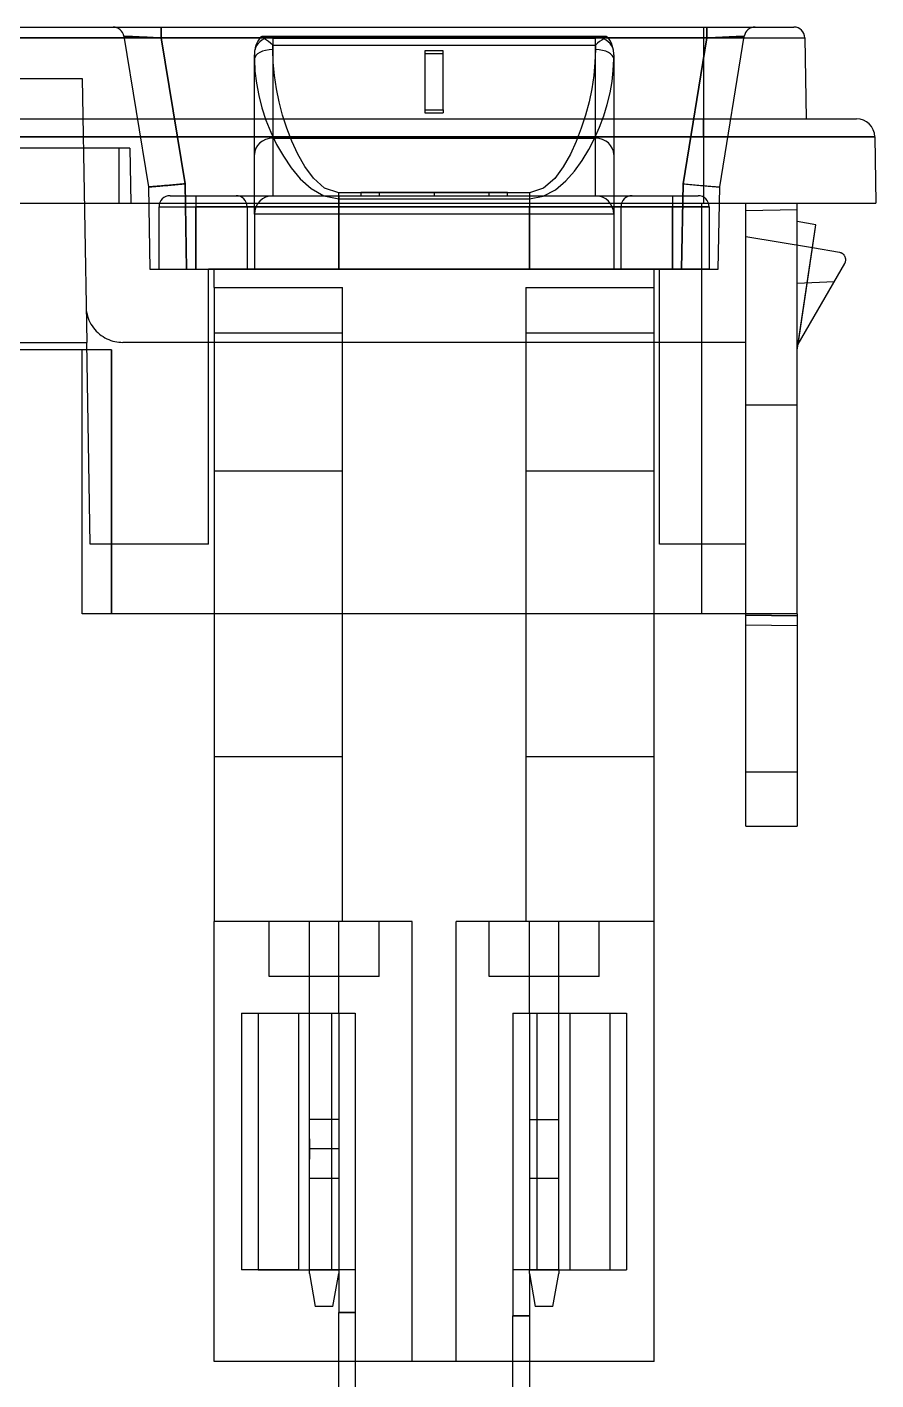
# Model space of a CAD drawing. Header units: millimetres. Extents: x -14.1 to 35.9, y -51.9 to 4.8.
# Drawn here: x 12.75 to 35.9, y -32.1 to 4.8 of the extents above; entities that cross this region are included whole.
import ezdxf

# ---------------------------------------------------------------- set-up
doc = ezdxf.new("R2010")
doc.units = ezdxf.units.MM
doc.layers.add('MAIN-1', color=7, linetype='Continuous')
doc.layers.add('MAIN-2', color=7, linetype='Continuous')

msp = doc.modelspace()

# ---------------------------------------------------------------- linework, layer by layer
at = {"layer": 'MAIN-1'}
for p, q in [((-9.4, 4.8), (31.2, 4.8)), ((31.2, 4.8), (33.662, 4.8)), ((31.2, 4.8), (31.2, 4.505)), ((31.2, 4.505), (-9.4, 4.505)), ((31.2, 4.505), (31.2, 2.3)), ((31.2, 4.505), (33.962, 4.505)), ((33.962, 4.505), (34, 2.3)), ((-9.4, 2.3), (31.2, 2.3)), ((31.2, 2.3), (35.369, 2.3)), ((31.2, 2.3), (31.2, 1.809)), ((31.2, 1.809), (-9.4, 1.809)), ((35.868, 1.809), (31.2, 1.809)), ((31.2, 1.809), (31.2, 0)), ((35.868, 1.809), (35.9, 0)), ((-9.4, 0), (31.2, 0)), ((31.15, -11.2), (31.15, 0)), ((31.2, 0), (35.9, 0)), ((33.75, -11.2), (33.75, 0)), ((34.262, -0.59), (33.75, -0.5)), ((33.755, -4), (34.262, -0.59)), ((34.168, -1.226), (34.262, -0.59)), ((34.91, -1.35), (34.168, -1.226)), ((34.919, -1.352), (34.91, -1.35)), ((34.929, -1.354), (34.919, -1.352)), ((34.938, -1.357), (34.929, -1.354)), ((34.948, -1.36), (34.938, -1.357)), ((34.957, -1.364), (34.948, -1.36)), ((34.967, -1.369), (34.957, -1.364)), ((34.976, -1.374), (34.967, -1.369)), ((34.986, -1.38), (34.976, -1.374)), ((34.995, -1.386), (34.986, -1.38)), ((35.004, -1.393), (34.995, -1.386)), ((35.013, -1.4), (35.004, -1.393)), ((35.021, -1.408), (35.013, -1.4)), ((35.029, -1.417), (35.021, -1.408)), ((35.036, -1.426), (35.029, -1.417)), ((35.043, -1.436), (35.036, -1.426)), ((35.049, -1.446), (35.043, -1.436)), ((35.055, -1.457), (35.049, -1.446)), ((35.06, -1.467), (35.055, -1.457)), ((35.065, -1.478), (35.06, -1.467)), ((33.778, -3.851), (35.05, -1.647)), ((35.05, -1.647), (35.055, -1.639)), ((35.055, -1.639), (35.059, -1.63)), ((35.059, -1.63), (35.063, -1.621)), ((35.063, -1.621), (35.066, -1.611)), ((35.068, -1.49), (35.065, -1.478)), ((35.066, -1.611), (35.069, -1.602)), ((35.071, -1.501), (35.068, -1.49)), ((35.069, -1.602), (35.072, -1.591)), ((35.074, -1.513), (35.071, -1.501)), ((35.072, -1.591), (35.074, -1.581)), ((35.075, -1.524), (35.074, -1.513)), ((35.074, -1.581), (35.076, -1.57)), ((35.076, -1.536), (35.075, -1.524)), ((35.077, -1.547), (35.076, -1.536)), ((35.076, -1.559), (35.077, -1.547)), ((35.076, -1.57), (35.076, -1.559)), ((15.05, -4), (11.6, -4)), ((14.25, -11.2), (14.25, -4)), ((15.05, -4), (15.05, -11.2)), ((33.755, -4), (33.778, -3.851)), ((15.05, -11.2), (14.25, -11.2)), ((31.15, -11.2), (15.05, -11.2)), ((17.85, -11.2), (17.85, -19.6)), ((21.35, -19.6), (21.35, -11.2)), ((26.35, -11.2), (26.35, -19.6)), ((29.85, -19.6), (29.85, -11.2)), ((33.75, -11.2), (31.15, -11.2)), ((32.35, -15.518), (32.35, -11.2)), ((33.75, -11.2), (33.75, -15.518)), ((32.35, -15.518), (33.75, -15.518)), ((32.35, -17), (32.35, -15.518)), ((33.75, -15.518), (33.75, -17)), ((32.35, -17), (33.75, -17)), ((17.85, -31.6), (17.85, -19.6)), ((21.35, -19.6), (17.85, -19.6)), ((19.35, -21.1), (19.35, -19.6)), ((23.25, -19.6), (21.35, -19.6)), ((22.35, -21.1), (22.35, -19.6)), ((23.25, -31.6), (23.25, -19.6)), ((24.45, -31.6), (24.45, -19.6)), ((26.35, -19.6), (24.45, -19.6)), ((25.35, -21.1), (25.35, -19.6)), ((29.85, -19.6), (26.35, -19.6)), ((28.35, -21.1), (28.35, -19.6)), ((29.85, -31.6), (29.85, -19.6)), ((22.35, -21.1), (19.35, -21.1)), ((20.45, -22.1), (20.45, -21.1)), ((21.25, -22.1), (21.25, -21.1)), ((28.35, -21.1), (25.35, -21.1)), ((26.45, -22.1), (26.45, -21.1)), ((27.25, -22.1), (27.25, -21.1)), ((18.6, -22.1), (20.15, -22.1)), ((18.6, -22.1), (18.6, -29.1)), ((20.15, -22.1), (21.05, -22.1)), ((20.15, -22.1), (20.15, -29.1)), ((21.05, -22.1), (21.7, -22.1)), ((21.05, -22.1), (21.05, -29.1)), ((21.7, -22.1), (21.7, -29.1)), ((26, -22.1), (26.65, -22.1)), ((26, -22.1), (26, -29.1)), ((26.65, -22.1), (27.55, -22.1)), ((26.65, -22.1), (26.65, -29.1)), ((27.55, -22.1), (29.1, -22.1)), ((27.55, -22.1), (27.55, -29.1)), ((29.1, -22.1), (29.1, -29.1)), ((29.1, -22.1), (29.1, -29.1)), ((20.15, -29.1), (18.6, -29.1)), ((19.05, -29.1), (20.15, -29.1)), ((20.15, -29.1), (21.05, -29.1)), ((20.45, -29.2), (20.45, -29.1)), ((20.45, -29.1), (21.25, -29.1)), ((21.7, -29.1), (21.05, -29.1)), ((21.25, -29.1), (21.25, -29.2)), ((21.7, -29.1), (21.7, -30.262)), ((26.65, -29.1), (26, -29.1)), ((26, -29.1), (26, -30.348)), ((26.45, -29.1), (27.25, -29.1)), ((26.45, -29.2), (26.45, -29.1)), ((26.65, -29.1), (27.55, -29.1)), ((27.25, -29.1), (27.25, -29.2)), ((27.55, -29.1), (29.1, -29.1)), ((20.45, -29.2), (20.609, -30.1)), ((21.091, -30.1), (21.25, -29.2)), ((21.25, -29.2), (21.25, -30.262)), ((26.45, -29.2), (26.609, -30.1)), ((26.45, -29.2), (26.45, -30.348)), ((27.091, -30.1), (27.25, -29.2)), ((21.091, -30.1), (20.609, -30.1)), ((27.091, -30.1), (26.609, -30.1)), ((21.25, -30.262), (21.7, -30.262)), ((21.25, -32.6), (21.25, -30.262)), ((21.7, -30.262), (21.7, -32.6)), ((26, -32.6), (26, -30.348)), ((26, -30.348), (26.45, -30.348)), ((26.45, -30.348), (26.45, -32.6)), ((21.25, -31.6), (17.85, -31.6)), ((23.25, -31.6), (21.7, -31.6)), ((24.45, -31.6), (23.25, -31.6)), ((26, -31.6), (24.45, -31.6)), ((29.85, -31.6), (26.45, -31.6))]:
    msp.add_line(p, q, dxfattribs=at)
for centre, radius in [((33.662, 4.5), 0.3), ((35.369, 1.8), 0.5)]:
    msp.add_arc(centre, radius, 1, 90, dxfattribs=at)
at = {"layer": 'MAIN-2'}
for p, q in [((15.095, 4.8), (15.095, 4.8)), ((16.411, 4.502), (16.411, 4.8)), ((16.411, 4.8), (16.411, 4.502)), ((31.2, 4.8), (31.2, 4.505)), ((31.289, 4.8), (31.289, 4.502)), ((31.289, 4.502), (31.289, 4.8)), ((32.605, 4.8), (32.605, 4.8)), ((33.662, 4.8), (33.662, 4.8)), ((-9.4, 4.505), (31.2, 4.505)), ((15.391, 4.548), (15.392, 4.548)), ((15.391, 4.548), (15.391, 4.548)), ((15.392, 4.548), (15.391, 4.548)), ((15.391, 4.548), (16.061, 0.44)), ((15.392, 4.548), (15.395, 4.548)), ((15.397, 4.548), (15.392, 4.548)), ((15.395, 4.548), (15.401, 4.548)), ((15.404, 4.548), (15.397, 4.548)), ((15.401, 4.548), (15.409, 4.548)), ((15.415, 4.547), (15.404, 4.548)), ((15.409, 4.548), (15.42, 4.547)), ((15.429, 4.547), (15.415, 4.547)), ((15.42, 4.547), (15.433, 4.547)), ((15.447, 4.546), (15.429, 4.547)), ((15.433, 4.547), (15.449, 4.546)), ((15.468, 4.545), (15.447, 4.546)), ((15.449, 4.546), (15.467, 4.545)), ((15.467, 4.545), (15.489, 4.544)), ((15.493, 4.544), (15.468, 4.545)), ((15.489, 4.544), (15.513, 4.543)), ((15.521, 4.543), (15.493, 4.544)), ((15.513, 4.543), (15.539, 4.542)), ((15.553, 4.541), (15.521, 4.543)), ((15.539, 4.542), (15.568, 4.541)), ((15.588, 4.54), (15.553, 4.541)), ((15.568, 4.541), (15.6, 4.539)), ((15.626, 4.538), (15.588, 4.54)), ((15.6, 4.539), (15.634, 4.538)), ((15.668, 4.536), (15.626, 4.538)), ((15.634, 4.538), (15.671, 4.536)), ((15.712, 4.534), (15.668, 4.536)), ((15.671, 4.536), (15.709, 4.534)), ((15.709, 4.534), (15.75, 4.532)), ((15.759, 4.532), (15.712, 4.534)), ((15.75, 4.532), (15.792, 4.531)), ((15.808, 4.53), (15.759, 4.532)), ((15.792, 4.531), (15.836, 4.528)), ((15.859, 4.527), (15.808, 4.53)), ((15.836, 4.528), (15.881, 4.526)), ((15.912, 4.525), (15.859, 4.527)), ((15.881, 4.526), (15.928, 4.524)), ((15.966, 4.522), (15.912, 4.525)), ((15.928, 4.524), (15.975, 4.522)), ((16.021, 4.52), (15.966, 4.522)), ((15.975, 4.522), (16.023, 4.52)), ((16.077, 4.517), (16.021, 4.52)), ((16.023, 4.52), (16.072, 4.518)), ((16.072, 4.518), (16.121, 4.515)), ((16.134, 4.515), (16.077, 4.517)), ((16.121, 4.515), (16.17, 4.513)), ((16.19, 4.512), (16.134, 4.515)), ((16.17, 4.513), (16.219, 4.511)), ((16.246, 4.509), (16.19, 4.512)), ((16.219, 4.511), (16.268, 4.508)), ((16.302, 4.507), (16.246, 4.509)), ((16.268, 4.508), (16.316, 4.506)), ((16.357, 4.504), (16.302, 4.507)), ((16.316, 4.506), (16.364, 4.504)), ((16.411, 4.502), (16.357, 4.504)), ((16.364, 4.504), (16.411, 4.502)), ((31.289, 4.502), (16.411, 4.502)), ((16.411, 4.502), (31.289, 4.502)), ((16.411, 4.502), (17.059, 0.524)), ((17.059, 0.524), (16.411, 4.502)), ((19.077, 4.474), (19.042, 4.417)), ((19.119, 4.526), (19.077, 4.474)), ((19.135, 4.533), (19.119, 4.526)), ((19.17, 4.505), (19.119, 4.526)), ((19.152, 4.538), (19.135, 4.533)), ((19.17, 4.541), (19.152, 4.538)), ((19.187, 4.544), (19.17, 4.541)), ((19.223, 4.476), (19.17, 4.505)), ((19.206, 4.546), (19.187, 4.544)), ((19.224, 4.546), (19.206, 4.546)), ((19.278, 4.442), (19.223, 4.476)), ((19.247, 4.546), (19.224, 4.546)), ((28.476, 4.546), (19.224, 4.546)), ((19.27, 4.543), (19.247, 4.546)), ((19.293, 4.54), (19.27, 4.543)), ((19.335, 4.402), (19.278, 4.442)), ((19.317, 4.535), (19.293, 4.54)), ((19.341, 4.53), (19.317, 4.535)), ((19.365, 4.523), (19.341, 4.53)), ((19.377, 4.519), (19.365, 4.523)), ((19.389, 4.515), (19.377, 4.519)), ((19.401, 4.51), (19.389, 4.515)), ((19.413, 4.506), (19.401, 4.51)), ((19.426, 4.501), (19.413, 4.506)), ((19.438, 4.496), (19.426, 4.501)), ((19.45, 4.49), (19.438, 4.496)), ((19.45, 4.49), (19.45, 1.768)), ((28.25, 4.49), (19.45, 4.49)), ((28.262, 4.496), (28.25, 4.49)), ((28.25, 1.768), (28.25, 4.49)), ((28.274, 4.501), (28.262, 4.496)), ((28.287, 4.506), (28.274, 4.501)), ((28.299, 4.51), (28.287, 4.506)), ((28.311, 4.515), (28.299, 4.51)), ((28.323, 4.519), (28.311, 4.515)), ((28.335, 4.523), (28.323, 4.519)), ((28.359, 4.53), (28.335, 4.523)), ((28.383, 4.535), (28.359, 4.53)), ((28.422, 4.441), (28.365, 4.402)), ((28.407, 4.54), (28.383, 4.535)), ((28.43, 4.543), (28.407, 4.54)), ((28.477, 4.476), (28.422, 4.441)), ((28.453, 4.545), (28.43, 4.543)), ((28.475, 4.546), (28.453, 4.545)), ((28.494, 4.546), (28.475, 4.546)), ((28.53, 4.505), (28.477, 4.476)), ((28.512, 4.544), (28.494, 4.546)), ((28.53, 4.541), (28.512, 4.544)), ((28.548, 4.538), (28.53, 4.541)), ((28.581, 4.526), (28.53, 4.505)), ((28.565, 4.533), (28.548, 4.538)), ((28.581, 4.526), (28.565, 4.533)), ((28.623, 4.473), (28.581, 4.526)), ((28.658, 4.417), (28.623, 4.473)), ((30.641, 0.524), (31.289, 4.502)), ((31.289, 4.502), (30.641, 0.524)), ((31.2, 4.505), (31.2, 2.3)), ((31.2, 4.505), (33.962, 4.505)), ((31.335, 4.504), (31.289, 4.502)), ((31.289, 4.502), (31.342, 4.504)), ((31.382, 4.506), (31.335, 4.504)), ((31.342, 4.504), (31.396, 4.507)), ((31.43, 4.508), (31.382, 4.506)), ((31.396, 4.507), (31.451, 4.509)), ((31.478, 4.51), (31.43, 4.508)), ((31.451, 4.509), (31.506, 4.512)), ((31.526, 4.513), (31.478, 4.51)), ((31.506, 4.512), (31.561, 4.514)), ((31.574, 4.515), (31.526, 4.513)), ((31.561, 4.514), (31.617, 4.517)), ((31.622, 4.517), (31.574, 4.515)), ((31.617, 4.517), (31.672, 4.52)), ((31.67, 4.519), (31.622, 4.517)), ((31.639, 0.44), (32.309, 4.548)), ((31.717, 4.522), (31.67, 4.519)), ((31.672, 4.52), (31.726, 4.522)), ((31.764, 4.524), (31.717, 4.522)), ((31.726, 4.522), (31.779, 4.525)), ((31.81, 4.526), (31.764, 4.524)), ((31.779, 4.525), (31.831, 4.527)), ((31.854, 4.528), (31.81, 4.526)), ((31.831, 4.527), (31.882, 4.529)), ((31.898, 4.53), (31.854, 4.528)), ((31.882, 4.529), (31.93, 4.532)), ((31.939, 4.532), (31.898, 4.53)), ((31.93, 4.532), (31.977, 4.534)), ((31.979, 4.534), (31.939, 4.532)), ((31.977, 4.534), (32.02, 4.536)), ((32.018, 4.536), (31.979, 4.534)), ((32.054, 4.537), (32.018, 4.536)), ((32.02, 4.536), (32.062, 4.538)), ((32.088, 4.539), (32.054, 4.537)), ((32.062, 4.538), (32.1, 4.539)), ((32.12, 4.54), (32.088, 4.539)), ((32.1, 4.539), (32.135, 4.541)), ((32.149, 4.542), (32.12, 4.54)), ((32.135, 4.541), (32.168, 4.542)), ((32.176, 4.543), (32.149, 4.542)), ((32.168, 4.542), (32.197, 4.544)), ((32.201, 4.544), (32.176, 4.543)), ((32.197, 4.544), (32.222, 4.545)), ((32.223, 4.545), (32.201, 4.544)), ((32.222, 4.545), (32.244, 4.546)), ((32.242, 4.546), (32.223, 4.545)), ((32.259, 4.546), (32.242, 4.546)), ((32.244, 4.546), (32.263, 4.547)), ((32.273, 4.547), (32.259, 4.546)), ((32.263, 4.547), (32.278, 4.547)), ((32.285, 4.547), (32.273, 4.547)), ((32.278, 4.547), (32.29, 4.548)), ((32.294, 4.548), (32.285, 4.547)), ((32.29, 4.548), (32.299, 4.548)), ((32.301, 4.548), (32.294, 4.548)), ((32.299, 4.548), (32.305, 4.548)), ((32.306, 4.548), (32.301, 4.548)), ((32.305, 4.548), (32.308, 4.548)), ((32.308, 4.548), (32.306, 4.548)), ((32.309, 4.548), (32.308, 4.548)), ((32.308, 4.548), (32.309, 4.548)), ((32.309, 4.548), (32.309, 4.548)), ((32.309, 4.548), (32.309, 4.548)), ((32.309, 4.548), (32.309, 4.548)), ((32.309, 4.548), (32.309, 4.548)), ((32.309, 4.548), (32.309, 4.548)), ((32.309, 4.548), (32.309, 4.548)), ((32.309, 4.548), (32.309, 4.548)), ((32.309, 4.548), (32.309, 4.548)), ((32.309, 4.548), (32.309, 4.548)), ((32.309, 4.548), (32.309, 4.548)), ((32.309, 4.548), (32.309, 4.548)), ((32.309, 4.548), (32.309, 4.548)), ((32.309, 4.548), (32.309, 4.548)), ((33.962, 4.505), (33.962, 4.505)), ((18.951, 4.086), (18.95, 4.066)), ((18.95, 4.066), (18.95, 4.046)), ((18.952, 4.107), (18.951, 4.086)), ((18.954, 4.127), (18.952, 4.107)), ((18.956, 4.147), (18.954, 4.127)), ((18.959, 4.167), (18.956, 4.147)), ((18.971, 4.233), (18.959, 4.167)), ((18.989, 4.296), (18.971, 4.233)), ((19.013, 4.358), (18.989, 4.296)), ((19.042, 4.417), (19.013, 4.358)), ((19.392, 4.358), (19.335, 4.402)), ((19.45, 4.31), (19.392, 4.358)), ((19.45, 4.185), (19.45, 4.31)), ((19.45, 4.31), (28.25, 4.31)), ((19.462, 3.831), (19.45, 4.185)), ((23.6, 4.156), (23.6, 2.546)), ((24.1, 4.156), (23.6, 4.156)), ((24.1, 4.067), (23.6, 4.067)), ((24.1, 2.546), (24.1, 4.156)), ((28.25, 4.185), (28.238, 3.831)), ((28.308, 4.358), (28.25, 4.31)), ((28.25, 4.31), (28.25, 4.185)), ((28.365, 4.402), (28.308, 4.358)), ((28.688, 4.357), (28.658, 4.417)), ((28.711, 4.295), (28.688, 4.357)), ((28.729, 4.232), (28.711, 4.295)), ((28.741, 4.167), (28.729, 4.232)), ((28.744, 4.147), (28.741, 4.167)), ((28.746, 4.127), (28.744, 4.147)), ((28.748, 4.107), (28.746, 4.127)), ((28.749, 4.086), (28.748, 4.107)), ((28.75, 4.066), (28.749, 4.086)), ((28.75, 4.046), (28.75, 4.066)), ((18.95, 1.324), (18.95, 4.046)), ((18.95, 3.924), (18.964, 3.596)), ((19.496, 3.476), (19.462, 3.831)), ((28.238, 3.831), (28.204, 3.476)), ((28.738, 3.619), (28.75, 3.924)), ((28.75, 4.046), (28.75, 1.324)), ((12.25, 3.4), (14.25, 3.4)), ((14.25, 3.4), (14.376, -3.8)), ((14.25, 3.4), (14.25, 3.4)), ((18.964, 3.596), (19.003, 3.266)), ((19.551, 3.119), (19.496, 3.476)), ((28.204, 3.476), (28.149, 3.119)), ((28.704, 3.311), (28.738, 3.619)), ((19.003, 3.266), (19.067, 2.934)), ((19.625, 2.761), (19.551, 3.119)), ((28.149, 3.119), (28.075, 2.761)), ((28.572, 2.691), (28.648, 3.002)), ((28.648, 3.002), (28.704, 3.311)), ((19.067, 2.934), (19.155, 2.599)), ((19.155, 2.599), (19.265, 2.263)), ((19.72, 2.401), (19.625, 2.761)), ((28.075, 2.761), (27.98, 2.401)), ((28.476, 2.38), (28.572, 2.691)), ((19.265, 2.263), (19.399, 1.929)), ((19.835, 2.041), (19.72, 2.401)), ((23.6, 2.546), (23.6, 2.458)), ((23.6, 2.546), (24.1, 2.546)), ((23.6, 2.458), (24.1, 2.458)), ((24.1, 2.546), (24.1, 2.458)), ((27.98, 2.401), (27.865, 2.041)), ((28.36, 2.068), (28.476, 2.38)), ((31.2, 1.809), (31.2, 2.3)), ((34, 2.3), (34, 2.3)), ((35.369, 2.3), (35.369, 2.3)), ((19.399, 1.929), (19.556, 1.599)), ((19.971, 1.685), (19.835, 2.041)), ((27.865, 2.041), (27.728, 1.683)), ((28.224, 1.76), (28.36, 2.068)), ((-9.4, 1.809), (31.2, 1.809)), ((15.25, 1.5), (11.35, 1.5)), ((15.55, 1.5), (15.25, 1.5)), ((15.25, 1.5), (15.25, 0)), ((15.25, 1.5), (15.25, 0)), ((15.55, 1.5), (15.55, 1.5)), ((15.55, 1.5), (15.576, 0)), ((15.55, 1.5), (15.55, 1.5)), ((19.45, 1.768), (19.45, 0.2)), ((19.45, 1.768), (28.25, 1.768)), ((19.556, 1.599), (19.739, 1.275)), ((20.132, 1.336), (19.971, 1.685)), ((27.728, 1.683), (27.566, 1.331)), ((28.067, 1.457), (28.224, 1.76)), ((28.25, 0.2), (28.25, 1.768)), ((31.2, 1.809), (31.2, 0)), ((31.2, 1.809), (35.868, 1.809)), ((35.868, 1.809), (35.868, 1.809)), ((18.95, -0.3), (18.95, 1.324)), ((19.739, 1.275), (19.952, 0.96)), ((20.323, 0.996), (20.132, 1.336)), ((27.566, 1.331), (27.374, 0.991)), ((27.68, 0.871), (27.888, 1.16)), ((27.888, 1.16), (28.067, 1.457)), ((28.75, 1.324), (28.75, -0.3)), ((19.952, 0.96), (20.201, 0.662)), ((20.558, 0.675), (20.323, 0.996)), ((27.374, 0.991), (27.139, 0.672)), ((27.44, 0.602), (27.68, 0.871)), ((16.061, 0.44), (16.1, -1.8)), ((16.062, 0.44), (16.061, 0.44)), ((16.061, 0.44), (16.062, 0.44)), ((16.061, 0.44), (16.061, 0.44)), ((16.061, 0.44), (16.061, 0.44)), ((16.061, 0.44), (16.061, 0.44)), ((16.061, 0.44), (16.061, 0.44)), ((16.061, 0.44), (16.061, 0.44)), ((16.061, 0.44), (16.061, 0.44)), ((16.061, 0.44), (16.061, 0.44)), ((16.065, 0.44), (16.062, 0.44)), ((16.062, 0.44), (16.065, 0.44)), ((16.071, 0.44), (16.065, 0.44)), ((16.065, 0.44), (16.071, 0.44)), ((16.079, 0.44), (16.071, 0.44)), ((16.071, 0.44), (16.079, 0.44)), ((16.089, 0.441), (16.079, 0.44)), ((16.079, 0.44), (16.089, 0.441)), ((16.102, 0.442), (16.089, 0.441)), ((16.089, 0.441), (16.102, 0.442)), ((16.118, 0.443), (16.102, 0.442)), ((16.102, 0.442), (16.118, 0.443)), ((16.136, 0.445), (16.118, 0.443)), ((16.118, 0.443), (16.136, 0.445)), ((16.157, 0.446), (16.136, 0.445)), ((16.136, 0.445), (16.157, 0.446)), ((16.18, 0.448), (16.157, 0.446)), ((16.157, 0.446), (16.18, 0.448)), ((16.206, 0.45), (16.18, 0.448)), ((16.18, 0.448), (16.206, 0.45)), ((16.235, 0.452), (16.206, 0.45)), ((16.206, 0.45), (16.235, 0.452)), ((16.266, 0.455), (16.235, 0.452)), ((16.235, 0.452), (16.266, 0.455)), ((16.299, 0.458), (16.266, 0.455)), ((16.266, 0.455), (16.299, 0.458)), ((16.335, 0.461), (16.299, 0.458)), ((16.299, 0.458), (16.335, 0.461)), ((16.373, 0.464), (16.335, 0.461)), ((16.335, 0.461), (16.373, 0.464)), ((16.412, 0.467), (16.373, 0.464)), ((16.373, 0.464), (16.412, 0.467)), ((16.454, 0.471), (16.412, 0.467)), ((16.412, 0.467), (16.454, 0.471)), ((16.497, 0.475), (16.454, 0.471)), ((16.454, 0.471), (16.497, 0.475)), ((16.541, 0.478), (16.497, 0.475)), ((16.497, 0.475), (16.541, 0.478)), ((16.587, 0.482), (16.541, 0.478)), ((16.541, 0.478), (16.587, 0.482)), ((16.633, 0.486), (16.587, 0.482)), ((16.587, 0.482), (16.633, 0.486)), ((16.68, 0.491), (16.633, 0.486)), ((16.633, 0.486), (16.68, 0.491)), ((16.728, 0.495), (16.68, 0.491)), ((16.68, 0.491), (16.728, 0.495)), ((16.776, 0.499), (16.728, 0.495)), ((16.728, 0.495), (16.776, 0.499)), ((16.824, 0.503), (16.776, 0.499)), ((16.776, 0.499), (16.824, 0.503)), ((16.872, 0.507), (16.824, 0.503)), ((16.824, 0.503), (16.872, 0.507)), ((16.92, 0.512), (16.872, 0.507)), ((16.872, 0.507), (16.92, 0.512)), ((16.967, 0.516), (16.92, 0.512)), ((16.92, 0.512), (16.967, 0.516)), ((17.014, 0.52), (16.967, 0.516)), ((16.967, 0.516), (17.014, 0.52)), ((17.059, 0.524), (17.014, 0.52)), ((17.014, 0.52), (17.059, 0.524)), ((17.1, -1.8), (17.059, 0.524)), ((17.059, 0.524), (17.1, -1.8)), ((20.201, 0.662), (20.494, 0.398)), ((20.494, 0.398), (20.845, 0.197)), ((20.86, 0.405), (20.558, 0.675)), ((21.25, 0.28), (20.86, 0.405)), ((26.838, 0.404), (26.45, 0.28)), ((27.139, 0.672), (26.838, 0.404)), ((27.159, 0.364), (27.44, 0.602)), ((30.641, 0.524), (30.6, -1.8)), ((30.6, -1.8), (30.641, 0.524)), ((30.641, 0.524), (30.686, 0.52)), ((30.641, 0.524), (30.686, 0.52)), ((30.686, 0.52), (30.733, 0.516)), ((30.686, 0.52), (30.733, 0.516)), ((30.733, 0.516), (30.78, 0.512)), ((30.733, 0.516), (30.78, 0.512)), ((30.78, 0.512), (30.828, 0.507)), ((30.78, 0.512), (30.828, 0.507)), ((30.828, 0.507), (30.876, 0.503)), ((30.828, 0.507), (30.876, 0.503)), ((30.876, 0.503), (30.924, 0.499)), ((30.876, 0.503), (30.924, 0.499)), ((30.924, 0.499), (30.972, 0.495)), ((30.924, 0.499), (30.972, 0.495)), ((30.972, 0.495), (31.02, 0.491)), ((30.972, 0.495), (31.02, 0.491)), ((31.02, 0.491), (31.067, 0.486)), ((31.02, 0.491), (31.067, 0.486)), ((31.067, 0.486), (31.113, 0.482)), ((31.067, 0.486), (31.113, 0.482)), ((31.113, 0.482), (31.159, 0.478)), ((31.113, 0.482), (31.159, 0.478)), ((31.159, 0.478), (31.203, 0.475)), ((31.159, 0.478), (31.203, 0.475)), ((31.203, 0.475), (31.246, 0.471)), ((31.203, 0.475), (31.246, 0.471)), ((31.246, 0.471), (31.288, 0.467)), ((31.246, 0.471), (31.288, 0.467)), ((31.288, 0.467), (31.327, 0.464)), ((31.288, 0.467), (31.327, 0.464)), ((31.327, 0.464), (31.365, 0.461)), ((31.327, 0.464), (31.365, 0.461)), ((31.365, 0.461), (31.401, 0.458)), ((31.365, 0.461), (31.401, 0.458)), ((31.401, 0.458), (31.434, 0.455)), ((31.401, 0.458), (31.434, 0.455)), ((31.434, 0.455), (31.465, 0.452)), ((31.434, 0.455), (31.465, 0.452)), ((31.465, 0.452), (31.494, 0.45)), ((31.465, 0.452), (31.494, 0.45)), ((31.494, 0.45), (31.52, 0.448)), ((31.494, 0.45), (31.52, 0.448)), ((31.52, 0.448), (31.543, 0.446)), ((31.52, 0.448), (31.543, 0.446)), ((31.543, 0.446), (31.564, 0.445)), ((31.543, 0.446), (31.564, 0.445)), ((31.564, 0.445), (31.582, 0.443)), ((31.564, 0.445), (31.582, 0.443)), ((31.582, 0.443), (31.598, 0.442)), ((31.582, 0.443), (31.598, 0.442)), ((31.598, 0.442), (31.611, 0.441)), ((31.598, 0.442), (31.611, 0.441)), ((31.6, -1.8), (31.639, 0.44)), ((31.611, 0.441), (31.621, 0.44)), ((31.611, 0.441), (31.621, 0.44)), ((31.621, 0.44), (31.629, 0.44)), ((31.621, 0.44), (31.629, 0.44)), ((31.629, 0.44), (31.635, 0.44)), ((31.629, 0.44), (31.635, 0.44)), ((31.635, 0.44), (31.638, 0.44)), ((31.635, 0.44), (31.638, 0.44)), ((31.638, 0.44), (31.639, 0.44)), ((31.638, 0.44), (31.639, 0.44)), ((31.639, 0.44), (31.639, 0.44)), ((31.639, 0.44), (31.639, 0.44)), ((31.639, 0.44), (31.639, 0.44)), ((31.639, 0.44), (31.639, 0.44)), ((31.639, 0.44), (31.639, 0.44)), ((31.639, 0.44), (31.639, 0.44)), ((31.639, 0.44), (31.639, 0.44)), ((15.576, 0), (15.576, 0)), ((16.65, 0.2), (17.35, 0.2)), ((16.65, 0.2), (16.65, 0.2)), ((17.35, 0.2), (17.35, -0.1)), ((17.35, 0.2), (30.35, 0.2)), ((17.35, 0.2), (17.35, -0.1)), ((18.45, 0.2), (18.45, 0.2)), ((19.45, 0.2), (19.45, 0.2)), ((19.45, 0.2), (21.25, 0.2)), ((20.845, 0.197), (21.25, 0.116)), ((21.25, 0.116), (21.25, 0.28)), ((26.45, 0.28), (21.25, 0.28)), ((21.25, -0.1), (21.25, 0.2)), ((21.25, -0.1), (21.25, 0.2)), ((21.25, 0.2), (21.25, -0.3)), ((21.25, 0.2), (26.45, 0.2)), ((21.25, 0.116), (21.25, -1.8)), ((21.25, 0.116), (26.45, 0.116)), ((21.85, 0.3), (23.85, 0.3)), ((21.85, 0.3), (21.85, 0.2)), ((22.35, 0.3), (22.35, 0.2)), ((22.35, 0.2), (23.85, 0.2)), ((23.85, 0.3), (23.85, 0.2)), ((23.85, 0.3), (25.85, 0.3)), ((23.85, 0.3), (23.85, 0.2)), ((23.85, 0.3), (23.85, 0.2)), ((23.85, 0.3), (23.85, 0.2)), ((23.85, 0.2), (25.35, 0.2)), ((25.35, 0.2), (25.35, 0.3)), ((25.85, 0.2), (25.85, 0.3)), ((26.45, 0.28), (26.45, 0.116)), ((26.45, 0.2), (26.45, -0.1)), ((26.45, 0.2), (26.45, -0.1)), ((26.45, 0.2), (28.25, 0.2)), ((26.45, 0.2), (26.45, -0.3)), ((26.45, 0.116), (26.826, 0.187)), ((26.45, 0.116), (26.45, -1.8)), ((26.826, 0.187), (27.159, 0.364)), ((28.25, 0.2), (28.25, 0.2)), ((29.25, 0.2), (29.25, 0.2)), ((30.35, 0.2), (30.35, -0.1)), ((30.35, 0.2), (30.35, -0.1)), ((30.35, 0.2), (31.05, 0.2)), ((31.05, 0.2), (31.05, 0.2)), ((31.15, -11.2), (31.15, 0)), ((31.631, 0), (31.631, 0)), ((32.35, -3.8), (32.35, 0)), ((32.35, 0), (32.35, 0)), ((33.75, 0), (33.75, 0)), ((35.9, 0), (35.9, 0)), ((15.576, 0), (15.576, 0)), ((16.35, -0.1), (17.35, -0.1)), ((16.35, -0.1), (17.35, -0.1)), ((16.35, -1.8), (16.35, -0.1)), ((16.35, -0.1), (16.35, -0.1)), ((17.35, -1.8), (17.35, -0.1)), ((17.35, -0.1), (30.35, -0.1)), ((30.35, -0.1), (17.35, -0.1)), ((17.35, -0.1), (17.35, -1.8)), ((18.75, -0.1), (18.75, -0.1)), ((21.25, -0.1), (18.75, -0.1)), ((18.75, -0.1), (21.25, -0.1)), ((18.75, -0.1), (18.75, -1.8)), ((18.95, -0.3), (18.95, -1.8)), ((18.95, -0.3), (18.95, -0.3)), ((21.25, -0.3), (18.95, -0.3)), ((21.25, -0.1), (26.45, -0.1)), ((26.45, -0.1), (21.25, -0.1)), ((21.25, -0.1), (21.25, -1.8)), ((21.25, -1.8), (21.25, -0.1)), ((21.25, -0.3), (21.25, -1.8)), ((26.45, -0.3), (21.25, -0.3)), ((28.95, -0.1), (26.45, -0.1)), ((28.95, -0.1), (26.45, -0.1)), ((26.45, -0.1), (26.45, -1.8)), ((26.45, -1.8), (26.45, -0.1)), ((28.75, -0.3), (26.45, -0.3)), ((26.45, -0.3), (26.45, -1.8)), ((28.75, -0.3), (28.75, -0.3)), ((28.75, -0.3), (28.75, -1.8)), ((28.95, -0.1), (28.95, -0.1)), ((28.95, -1.8), (28.95, -0.1)), ((30.35, -0.1), (30.35, -1.8)), ((30.35, -1.8), (30.35, -0.1)), ((30.35, -0.1), (31.35, -0.1)), ((31.35, -0.1), (30.35, -0.1)), ((31.35, -0.1), (31.35, -0.1)), ((31.35, -0.1), (31.35, -1.8)), ((31.631, 0), (32.35, 0)), ((32.35, -0.2), (33.75, -0.176)), ((32.35, -0.2), (32.35, -0.2)), ((33.75, -0.176), (33.75, -0.176)), ((33.75, -0.5), (33.75, -0.5)), ((33.75, -0.5), (33.75, -0.5)), ((32.35, -0.922), (32.35, -0.922)), ((34.168, -1.226), (32.35, -0.922)), ((33.778, -3.851), (34.168, -1.226)), ((34.91, -1.35), (34.91, -1.35)), ((16.1, -1.8), (16.1, -1.8)), ((16.1, -1.8), (16.101, -1.8)), ((16.101, -1.8), (16.104, -1.8)), ((16.104, -1.8), (16.11, -1.8)), ((16.11, -1.8), (16.118, -1.8)), ((16.118, -1.8), (16.128, -1.8)), ((16.128, -1.8), (16.141, -1.8)), ((16.141, -1.8), (16.157, -1.8)), ((16.157, -1.8), (16.175, -1.8)), ((16.175, -1.8), (16.196, -1.8)), ((16.196, -1.8), (16.219, -1.8)), ((16.219, -1.8), (16.245, -1.8)), ((16.245, -1.8), (16.274, -1.8)), ((16.274, -1.8), (16.305, -1.8)), ((16.305, -1.8), (16.339, -1.8)), ((16.339, -1.8), (16.374, -1.8)), ((16.35, -1.8), (16.35, -1.8)), ((16.374, -1.8), (16.412, -1.8)), ((16.412, -1.8), (16.452, -1.8)), ((16.452, -1.8), (16.493, -1.8)), ((16.493, -1.8), (16.536, -1.8)), ((16.536, -1.8), (16.581, -1.8)), ((16.581, -1.8), (16.626, -1.8)), ((16.626, -1.8), (16.673, -1.8)), ((16.673, -1.8), (16.72, -1.8)), ((16.72, -1.8), (16.768, -1.8)), ((16.768, -1.8), (16.816, -1.8)), ((16.816, -1.8), (16.864, -1.8)), ((16.864, -1.8), (16.912, -1.8)), ((16.912, -1.8), (16.96, -1.8)), ((16.96, -1.8), (17.007, -1.8)), ((17.007, -1.8), (17.054, -1.8)), ((17.054, -1.8), (17.1, -1.8)), ((17.1, -1.8), (30.6, -1.8)), ((17.7, -1.8), (17.7, -1.8)), ((17.7, -3.8), (17.7, -1.8)), ((30, -1.8), (17.7, -1.8)), ((17.85, -2.3), (17.85, -1.8)), ((17.85, -1.8), (17.85, -1.8)), ((18.75, -1.8), (18.75, -1.8)), ((18.75, -1.8), (21.25, -1.8)), ((18.95, -1.8), (18.95, -1.8)), ((21.25, -1.8), (26.45, -1.8)), ((26.45, -1.8), (28.95, -1.8)), ((28.75, -1.8), (28.75, -1.8)), ((28.95, -1.8), (28.95, -1.8)), ((29.85, -1.8), (29.85, -1.8)), ((29.85, -2.3), (29.85, -1.8)), ((31.35, -1.8), (30, -1.8)), ((30, -3.8), (30, -1.8)), ((30, -1.8), (30, -1.8)), ((30, -1.8), (30, -1.8)), ((30.6, -1.8), (30.646, -1.8)), ((30.646, -1.8), (30.693, -1.8)), ((30.693, -1.8), (30.74, -1.8)), ((30.74, -1.8), (30.788, -1.8)), ((30.788, -1.8), (30.836, -1.8)), ((30.836, -1.8), (30.884, -1.8)), ((30.884, -1.8), (30.932, -1.8)), ((30.932, -1.8), (30.98, -1.8)), ((30.98, -1.8), (31.027, -1.8)), ((31.027, -1.8), (31.074, -1.8)), ((31.074, -1.8), (31.119, -1.8)), ((31.119, -1.8), (31.164, -1.8)), ((31.164, -1.8), (31.207, -1.8)), ((31.207, -1.8), (31.248, -1.8)), ((31.248, -1.8), (31.288, -1.8)), ((31.288, -1.8), (31.326, -1.8)), ((31.326, -1.8), (31.361, -1.8)), ((31.35, -1.8), (31.35, -1.8)), ((31.35, -1.8), (31.35, -1.8)), ((31.35, -1.8), (31.35, -1.8)), ((31.361, -1.8), (31.395, -1.8)), ((31.395, -1.8), (31.426, -1.8)), ((31.426, -1.8), (31.455, -1.8)), ((31.455, -1.8), (31.481, -1.8)), ((31.481, -1.8), (31.504, -1.8)), ((31.504, -1.8), (31.525, -1.8)), ((31.525, -1.8), (31.543, -1.8)), ((31.543, -1.8), (31.559, -1.8)), ((31.559, -1.8), (31.572, -1.8)), ((31.572, -1.8), (31.582, -1.8)), ((31.582, -1.8), (31.59, -1.8)), ((31.59, -1.8), (31.596, -1.8)), ((31.596, -1.8), (31.599, -1.8)), ((31.599, -1.8), (31.6, -1.8)), ((31.6, -1.8), (31.6, -1.8)), ((31.6, -1.8), (31.6, -1.8)), ((35.05, -1.647), (35.05, -1.647)), ((34.762, -2.146), (33.75, -2.199)), ((33.75, -2.199), (33.75, -2.199)), ((34.762, -2.146), (34.762, -2.146)), ((17.85, -2.3), (17.85, -3.55)), ((17.85, -2.3), (17.85, -2.3)), ((17.85, -2.3), (17.85, -2.3)), ((17.85, -2.3), (21.35, -2.3)), ((21.35, -3.55), (21.35, -2.3)), ((21.35, -2.3), (21.35, -2.3)), ((21.35, -2.3), (21.35, -2.3)), ((26.35, -2.3), (26.35, -3.55)), ((26.35, -2.3), (26.35, -2.3)), ((26.35, -2.3), (26.35, -2.3)), ((26.35, -2.3), (29.85, -2.3)), ((29.85, -2.3), (29.85, -2.3)), ((29.85, -2.3), (29.85, -2.3)), ((29.85, -3.55), (29.85, -2.3)), ((14.359, -2.817), (14.361, -2.87)), ((14.359, -2.817), (14.359, -2.817)), ((14.359, -2.817), (14.359, -2.817)), ((14.359, -2.817), (14.359, -2.817)), ((14.361, -2.87), (14.366, -2.923)), ((14.366, -2.923), (14.374, -2.977)), ((14.374, -2.977), (14.386, -3.031)), ((14.386, -3.031), (14.4, -3.086)), ((14.4, -3.086), (14.418, -3.14)), ((14.418, -3.14), (14.439, -3.194)), ((14.439, -3.194), (14.464, -3.247)), ((14.464, -3.247), (14.492, -3.3)), ((14.492, -3.3), (14.523, -3.35)), ((14.523, -3.35), (14.558, -3.4)), ((14.558, -3.4), (14.596, -3.447)), ((14.596, -3.447), (14.636, -3.492)), ((14.636, -3.492), (14.679, -3.534)), ((14.679, -3.534), (14.725, -3.574)), ((14.725, -3.574), (14.773, -3.611)), ((14.773, -3.611), (14.823, -3.644)), ((14.823, -3.644), (14.874, -3.675)), ((14.874, -3.675), (14.927, -3.702)), ((21.35, -3.55), (17.85, -3.55)), ((17.85, -3.55), (17.85, -3.8)), ((21.35, -3.55), (17.85, -3.55)), ((21.35, -3.8), (21.35, -3.55)), ((26.35, -3.55), (26.35, -3.8)), ((29.85, -3.55), (26.35, -3.55)), ((29.85, -3.55), (26.35, -3.55)), ((29.85, -3.8), (29.85, -3.55)), ((12.25, -3.8), (14.376, -3.8)), ((14.25, -4), (14.25, -4)), ((14.25, -4), (14.25, -4)), ((14.472, -9.3), (14.376, -3.8)), ((14.927, -3.702), (14.98, -3.726)), ((14.98, -3.726), (15.035, -3.746)), ((15.035, -3.746), (15.089, -3.763)), ((15.05, -11.2), (15.05, -4)), ((15.089, -3.763), (15.144, -3.777)), ((15.144, -3.777), (15.199, -3.787)), ((15.199, -3.787), (15.253, -3.794)), ((15.253, -3.794), (15.306, -3.799)), ((15.306, -3.799), (15.358, -3.8)), ((31.15, -3.8), (15.358, -3.8)), ((15.358, -3.8), (15.358, -3.8)), ((15.358, -3.8), (15.358, -3.8)), ((15.358, -3.8), (15.358, -3.8)), ((17.7, -3.8), (17.7, -3.8)), ((17.7, -3.8), (17.7, -3.8)), ((17.7, -9.3), (17.7, -3.8)), ((17.7, -3.8), (17.7, -3.8)), ((17.85, -3.8), (17.85, -3.8)), ((17.85, -3.8), (17.85, -3.8)), ((17.85, -3.8), (17.85, -7.3)), ((21.35, -3.8), (21.35, -3.8)), ((21.35, -3.8), (21.35, -3.8)), ((21.35, -7.3), (21.35, -3.8)), ((26.35, -3.8), (26.35, -3.8)), ((26.35, -3.8), (26.35, -3.8)), ((26.35, -3.8), (26.35, -7.3)), ((29.85, -3.8), (29.85, -3.8)), ((29.85, -3.8), (29.85, -3.8)), ((29.85, -7.3), (29.85, -3.8)), ((30, -3.8), (30, -3.8)), ((30, -3.8), (30, -3.8)), ((30, -9.3), (30, -3.8)), ((30, -3.8), (30, -3.8)), ((30, -3.8), (30, -3.8)), ((31.15, -11.2), (31.15, -3.8)), ((31.15, -11.2), (31.15, -3.8)), ((32.35, -3.8), (31.15, -3.8)), ((32.35, -3.8), (32.35, -3.8)), ((32.35, -3.8), (32.35, -3.8)), ((32.35, -3.8), (32.35, -3.8)), ((32.35, -3.8), (32.35, -3.8)), ((32.35, -4.827), (32.35, -3.8)), ((33.75, -3.899), (33.778, -3.851)), ((33.75, -3.899), (33.75, -3.899)), ((33.75, -3.899), (33.75, -3.899)), ((33.75, -4), (33.75, -4)), ((33.75, -4), (33.75, -4)), ((32.35, -5.887), (32.35, -4.827)), ((32.35, -5.5), (33.75, -5.498)), ((32.35, -5.5), (33.75, -5.498)), ((32.35, -5.5), (33.75, -5.505)), ((32.35, -5.5), (33.75, -5.505)), ((32.35, -6.949), (32.35, -5.887)), ((32.35, -8.011), (32.35, -6.949)), ((17.85, -7.3), (21.35, -7.3)), ((17.85, -7.3), (17.85, -11.2)), ((17.85, -7.3), (21.35, -7.3)), ((17.85, -7.306), (21.35, -7.306)), ((17.85, -7.306), (21.35, -7.306)), ((21.35, -11.2), (21.35, -7.3)), ((26.35, -7.3), (29.85, -7.3)), ((26.35, -7.3), (26.35, -11.2)), ((26.35, -7.3), (29.85, -7.3)), ((26.35, -7.306), (29.85, -7.306)), ((26.35, -7.306), (29.85, -7.306)), ((29.85, -11.2), (29.85, -7.3)), ((32.35, -9.074), (32.35, -8.011)), ((32.35, -10.137), (32.35, -9.074)), ((14.472, -9.3), (14.472, -9.3)), ((14.472, -9.3), (14.472, -9.3)), ((17.7, -9.3), (14.472, -9.3)), ((17.7, -9.3), (17.7, -9.3)), ((17.7, -9.3), (17.7, -9.3)), ((32.35, -9.3), (30, -9.3)), ((30, -9.3), (30, -9.3)), ((30, -9.3), (30, -9.3)), ((32.35, -9.3), (32.35, -9.3)), ((32.35, -9.3), (32.35, -9.3)), ((32.35, -11.2), (32.35, -10.137)), ((14.25, -11.2), (14.25, -11.2)), ((14.25, -11.2), (14.25, -11.2)), ((32.35, -11.2), (32.35, -11.2)), ((32.35, -11.2), (32.35, -11.2)), ((32.35, -11.237), (33.75, -11.262)), ((33.75, -11.262), (32.35, -11.237)), ((33.75, -11.2), (33.75, -11.2)), ((33.75, -11.2), (33.75, -11.2)), ((32.35, -11.5), (32.35, -11.5)), ((32.35, -11.5), (32.35, -11.5)), ((32.35, -11.5), (33.75, -11.524)), ((33.75, -11.524), (33.75, -11.524)), ((33.75, -11.524), (33.75, -11.524)), ((17.85, -15.095), (21.35, -15.095)), ((17.85, -15.095), (21.35, -15.095)), ((26.35, -15.095), (29.85, -15.095)), ((26.35, -15.095), (29.85, -15.095)), ((32.35, -15.518), (33.75, -15.518)), ((32.35, -17), (32.35, -17)), ((33.75, -17), (33.75, -17)), ((17.85, -19.6), (17.85, -19.6)), ((17.85, -19.6), (17.85, -19.6)), ((19.35, -19.6), (19.35, -19.6)), ((19.35, -19.6), (19.35, -19.6)), ((19.35, -19.6), (19.35, -19.6)), ((19.35, -19.6), (19.35, -19.6)), ((20.45, -19.6), (20.45, -19.6)), ((20.45, -19.6), (20.45, -19.6)), ((20.45, -21.1), (20.45, -19.6)), ((21.25, -19.6), (21.25, -19.6)), ((21.25, -19.6), (21.25, -19.6)), ((21.25, -21.1), (21.25, -19.6)), ((22.35, -19.6), (22.35, -19.6)), ((22.35, -19.6), (22.35, -19.6)), ((22.35, -19.6), (22.35, -19.6)), ((22.35, -19.6), (22.35, -19.6)), ((23.25, -19.6), (23.25, -19.6)), ((23.25, -19.6), (23.25, -19.6)), ((24.45, -19.6), (24.45, -19.6)), ((24.45, -19.6), (24.45, -19.6)), ((25.35, -19.6), (25.35, -19.6)), ((25.35, -19.6), (25.35, -19.6)), ((25.35, -19.6), (25.35, -19.6)), ((25.35, -19.6), (25.35, -19.6)), ((26.45, -19.6), (26.45, -19.6)), ((26.45, -19.6), (26.45, -19.6)), ((26.45, -21.1), (26.45, -19.6)), ((27.25, -19.6), (27.25, -19.6)), ((27.25, -19.6), (27.25, -19.6)), ((27.25, -21.1), (27.25, -19.6)), ((28.35, -19.6), (28.35, -19.6)), ((28.35, -19.6), (28.35, -19.6)), ((28.35, -19.6), (28.35, -19.6)), ((28.35, -19.6), (28.35, -19.6)), ((29.85, -19.6), (29.85, -19.6)), ((29.85, -19.6), (29.85, -19.6)), ((19.35, -21.1), (19.35, -21.1)), ((19.35, -21.1), (19.35, -21.1)), ((19.35, -21.1), (19.35, -21.1)), ((19.35, -21.1), (19.35, -21.1)), ((20.45, -21.1), (20.45, -21.1)), ((20.45, -21.1), (20.45, -21.1)), ((20.45, -21.1), (20.45, -21.1)), ((20.45, -21.1), (20.45, -21.1)), ((21.25, -21.1), (21.25, -21.1)), ((21.25, -21.1), (21.25, -21.1)), ((21.25, -21.1), (21.25, -21.1)), ((21.25, -21.1), (21.25, -21.1)), ((22.35, -21.1), (22.35, -21.1)), ((22.35, -21.1), (22.35, -21.1)), ((22.35, -21.1), (22.35, -21.1)), ((22.35, -21.1), (22.35, -21.1)), ((25.35, -21.1), (25.35, -21.1)), ((25.35, -21.1), (25.35, -21.1)), ((25.35, -21.1), (25.35, -21.1)), ((25.35, -21.1), (25.35, -21.1)), ((26.45, -21.1), (26.45, -21.1)), ((26.45, -21.1), (26.45, -21.1)), ((26.45, -21.1), (26.45, -21.1)), ((26.45, -21.1), (26.45, -21.1)), ((27.25, -21.1), (27.25, -21.1)), ((27.25, -21.1), (27.25, -21.1)), ((27.25, -21.1), (27.25, -21.1)), ((27.25, -21.1), (27.25, -21.1)), ((28.35, -21.1), (28.35, -21.1)), ((28.35, -21.1), (28.35, -21.1)), ((28.35, -21.1), (28.35, -21.1)), ((28.35, -21.1), (28.35, -21.1)), ((18.6, -22.1), (18.6, -29.1)), ((19.05, -22.1), (20.15, -22.1)), ((19.05, -22.1), (19.05, -29.1)), ((19.05, -22.1), (19.05, -29.1)), ((20.15, -22.1), (20.15, -29.1)), ((20.15, -22.1), (20.15, -29.1)), ((20.15, -22.1), (20.15, -29.1)), ((20.15, -22.1), (20.15, -29.1)), ((20.15, -22.1), (20.15, -29.1)), ((20.15, -22.1), (20.15, -29.1)), ((20.15, -22.1), (20.15, -29.1)), ((20.45, -29.1), (20.45, -22.1)), ((20.45, -22.1), (20.45, -22.1)), ((20.45, -22.1), (20.45, -22.1)), ((21.05, -22.1), (21.05, -29.1)), ((21.05, -22.1), (21.05, -29.1)), ((21.05, -22.1), (21.05, -29.1)), ((21.25, -22.1), (21.25, -22.1)), ((21.25, -22.1), (21.25, -22.1)), ((21.25, -22.1), (21.25, -22.1)), ((21.25, -22.1), (21.25, -29.1)), ((21.7, -22.1), (21.7, -22.1)), ((26, -22.1), (26, -22.1)), ((26.45, -22.1), (26.45, -22.1)), ((26.45, -22.1), (26.45, -22.1)), ((26.45, -22.1), (26.45, -22.1)), ((26.45, -22.1), (26.45, -29.1)), ((26.65, -22.1), (26.65, -29.1)), ((26.65, -22.1), (26.65, -29.1)), ((26.65, -22.1), (26.65, -29.1)), ((27.25, -29.1), (27.25, -22.1)), ((27.25, -22.1), (27.25, -22.1)), ((27.25, -22.1), (27.25, -22.1)), ((27.55, -22.1), (27.55, -29.1)), ((27.55, -22.1), (27.55, -29.1)), ((27.55, -22.1), (27.55, -29.1)), ((27.55, -22.1), (27.55, -29.1)), ((27.55, -22.1), (27.55, -29.1)), ((27.55, -22.1), (27.55, -29.1)), ((27.55, -22.1), (27.55, -29.1)), ((28.65, -29.1), (28.65, -22.1)), ((28.65, -29.1), (28.65, -22.1)), ((21.25, -25), (20.45, -25)), ((21.25, -25), (20.45, -25)), ((26.45, -25), (27.25, -25)), ((26.45, -25), (27.25, -25)), ((20.45, -25.522), (20.45, -25.8)), ((21.25, -25.8), (20.45, -25.8)), ((21.25, -25.8), (20.45, -25.8)), ((21.25, -25.8), (20.45, -25.8)), ((21.25, -25.8), (20.45, -25.8)), ((20.45, -25.8), (20.45, -26.078)), ((27.25, -26.136), (27.25, -25.464)), ((20.45, -26.6), (21.25, -26.6)), ((20.45, -26.6), (21.25, -26.6)), ((26.45, -26.6), (27.25, -26.6)), ((26.45, -26.6), (27.25, -26.6)), ((20.45, -29.1), (20.45, -29.1)), ((20.45, -29.1), (20.45, -29.1)), ((20.45, -29.1), (21.25, -29.1)), ((21.25, -29.1), (20.45, -29.1)), ((21.25, -29.1), (20.45, -29.1)), ((21.25, -29.1), (21.25, -29.1)), ((21.25, -29.1), (21.25, -29.1)), ((21.25, -29.1), (21.25, -29.1)), ((21.25, -29.1), (21.25, -29.1)), ((21.7, -29.1), (21.7, -29.1)), ((21.7, -29.1), (21.7, -29.1)), ((26, -29.1), (26, -29.1)), ((26, -29.1), (26, -29.1)), ((27.25, -29.1), (26.45, -29.1)), ((26.45, -29.1), (27.25, -29.1)), ((27.25, -29.1), (26.45, -29.1)), ((26.45, -29.1), (26.45, -29.1)), ((26.45, -29.1), (26.45, -29.1)), ((26.45, -29.1), (26.45, -29.1)), ((26.45, -29.1), (26.45, -29.1)), ((27.25, -29.1), (27.25, -29.1)), ((27.25, -29.1), (27.25, -29.1)), ((20.45, -29.2), (20.45, -29.2)), ((20.45, -29.2), (20.45, -29.2)), ((21.25, -29.2), (21.25, -29.2)), ((21.25, -29.2), (21.25, -29.2)), ((21.25, -29.2), (21.25, -29.2)), ((21.25, -29.2), (21.25, -29.2)), ((26.45, -29.2), (26.45, -29.2)), ((26.45, -29.2), (26.45, -29.2)), ((26.45, -29.2), (26.45, -29.2)), ((26.45, -29.2), (26.45, -29.2)), ((27.25, -29.2), (27.25, -29.2)), ((27.25, -29.2), (27.25, -29.2)), ((20.609, -30.1), (20.609, -30.1)), ((20.609, -30.1), (20.609, -30.1)), ((21.091, -30.1), (21.091, -30.1)), ((21.091, -30.1), (21.091, -30.1)), ((26.609, -30.1), (26.609, -30.1)), ((26.609, -30.1), (26.609, -30.1)), ((27.091, -30.1), (27.091, -30.1)), ((27.091, -30.1), (27.091, -30.1)), ((21.7, -30.262), (21.25, -30.262)), ((26.45, -30.348), (26, -30.348)), ((17.85, -31.6), (17.85, -31.6)), ((21.7, -31.6), (21.25, -31.6)), ((23.25, -31.6), (23.25, -31.6)), ((23.25, -31.6), (23.25, -31.6)), ((24.45, -31.6), (24.45, -31.6)), ((24.45, -31.6), (24.45, -31.6)), ((26.45, -31.6), (26, -31.6)), ((29.85, -31.6), (29.85, -31.6))]:
    msp.add_line(p, q, dxfattribs=at)
for centre, radius, start, end in [((15.095, 4.5), 0.3, 9.2603, 90), ((32.605, 4.5), 0.3, 90, 170.7397), ((16.65, -0.1), 0.3, 90, 180), ((18.45, -0.1), 0.3, 0, 90), ((19.45, -0.3), 0.5, 90, 180), ((28.25, -0.3), 0.5, 0, 90), ((29.25, -0.1), 0.3, 90, 180), ((31.05, -0.1), 0.3, 0, 90)]:
    msp.add_arc(centre, radius, start, end, dxfattribs=at)
for centre, major_axis, ratio, start_param, end_param in [((32.604, 4.5), (0, -0.3), 0.999485, -3.141593, -1.7325), ((32.604, 4.5), (0, 0.3), 0.999485, 0, 1.409093), ((19.45, 4.085), (-0.5, 0), 0.888008, -1.400098, -0.185377), ((28.25, 4.085), (0.5, 0), 0.888008, 0.185377, 1.400098), ((19.45, 3.924), (-0.5, 0), 0.522518, -1.570796, 0), ((28.25, 3.924), (-0.5, 0), 0.522518, 3.141593, 4.712389), ((19.45, 1.324), (-0.5, 0), 0.888008, -1.570796, 0), ((28.25, 1.324), (0.5, 0), 0.888008, 0, 1.570796)]:
    msp.add_ellipse(centre, major_axis=major_axis, ratio=ratio, start_param=start_param, end_param=end_param, dxfattribs=at)

doc.saveas('drawing.dxf')
